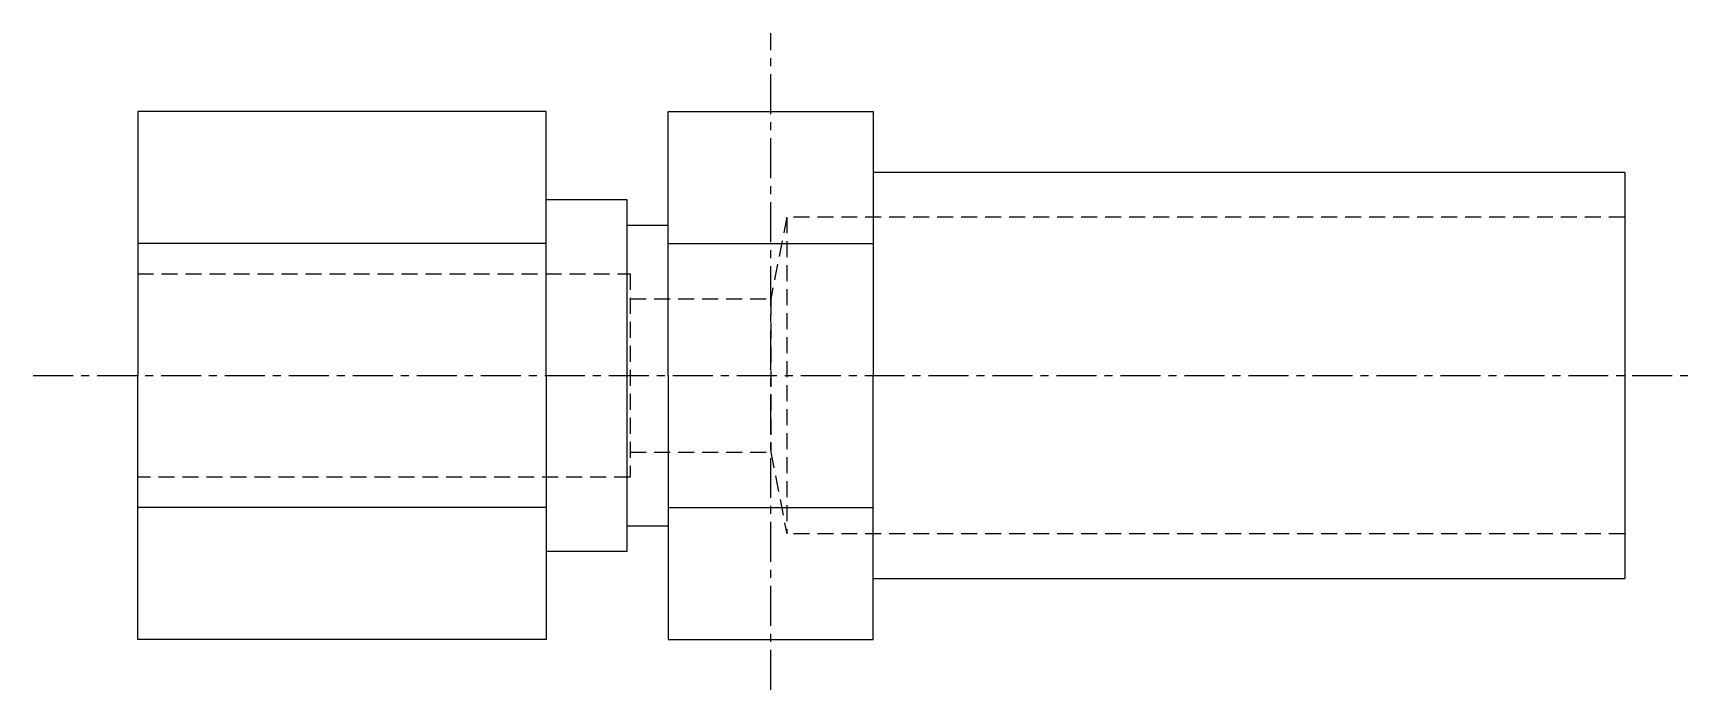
# Model space of a CAD drawing. Extents: x 160.6 to 212.4, y 42.5 to 98.8.
# Drawn here: x 160.6 to 212.4, y 78.3 to 98.8 of the extents above; entities outside this region: 2.
import ezdxf

# ---------------------------------------------------------------- set-up
doc = ezdxf.new("R2010")
doc.units = 0
doc.linetypes.add('CENTER', pattern=[2, 1.25, -0.25, 0.25, -0.25])
doc.linetypes.add('DASHED', pattern=[0.75, 0.5, -0.25])
doc.layers.get('0').update_dxf_attribs({"linetype": 'CONTINUOUS'})
doc.layers.add('CENTER', color=1, linetype='CENTER')

msp = doc.modelspace()

# ---------------------------------------------------------------- linework, layer by layer
at = {"color": 7, "linetype": 'CONTINUOUS'}
for p, q in [((176.662, 96.38), (163.887, 96.38)), ((163.887, 96.38), (163.887, 92.255)), ((176.662, 92.255), (176.662, 96.38)), ((180.477, 96.38), (186.887, 96.38)), ((180.477, 92.83), (180.477, 96.38)), ((186.887, 96.38), (186.887, 94.415)), ((210.387, 94.48), (186.887, 94.48)), ((176.662, 93.63), (179.182, 93.63)), ((179.182, 93.63), (179.182, 92.83)), ((179.182, 92.83), (179.182, 83.43)), ((179.182, 92.83), (180.477, 92.83)), ((180.477, 92.171), (180.477, 92.83)), ((176.662, 92.255), (163.887, 92.255)), ((163.887, 92.255), (163.887, 91.13)), ((176.662, 88.13), (176.662, 92.255)), ((180.477, 92.255), (186.887, 92.255)), ((180.477, 88.13), (180.477, 92.171)), ((163.887, 91.13), (163.887, 88.13)), ((163.887, 85.13), (163.887, 88.13)), ((176.662, 88.13), (176.662, 84.004)), ((180.477, 88.13), (180.477, 84.088)), ((186.887, 84.088), (186.887, 88.13)), ((163.887, 84.004), (163.887, 85.13)), ((176.662, 84.004), (163.887, 84.004)), ((163.887, 79.879), (163.887, 84.004)), ((176.662, 84.004), (176.662, 79.879)), ((180.477, 84.088), (180.477, 83.43)), ((180.477, 84.004), (186.887, 84.004)), ((186.887, 79.879), (186.887, 84.088)), ((179.182, 83.43), (180.477, 83.43)), ((179.182, 83.43), (179.182, 82.63)), ((180.477, 83.43), (180.477, 79.879)), ((179.182, 82.63), (176.662, 82.63)), ((186.887, 81.78), (210.387, 81.78)), ((176.662, 79.879), (163.887, 79.879)), ((180.477, 79.879), (186.887, 79.879))]:
    msp.add_line(p, q, dxfattribs=at)
for p, q in [((186.887, 94.415), (186.887, 93.756)), ((210.387, 94.48), (210.387, 81.78)), ((186.887, 93.756), (186.887, 88.13))]:
    msp.add_line(p, q)
at = {"color": 3, "linetype": 'DASHED'}
for p, q in [((184.182, 93.08), (183.682, 90.53)), ((184.182, 93.08), (184.182, 83.18)), ((210.387, 93.08), (184.182, 93.08)), ((163.887, 91.305), (179.287, 91.305)), ((179.287, 91.305), (179.287, 84.955)), ((179.287, 90.53), (183.682, 90.53)), ((183.682, 90.53), (183.682, 85.73)), ((179.287, 85.73), (183.682, 85.73)), ((183.682, 85.73), (184.182, 83.18)), ((179.287, 84.955), (163.887, 84.955)), ((210.387, 83.18), (184.182, 83.18))]:
    msp.add_line(p, q, dxfattribs=at)
at = {"layer": 'CENTER', "color": 1, "linetype": 'CENTER'}
for p, q in [((183.682, 78.301), (183.682, 98.836)), ((160.617, 88.13), (212.355, 88.13))]:
    msp.add_line(p, q, dxfattribs=at)

# ---------------------------------------------------------------- texts
at = {"color": 7, "linetype": 'CONTINUOUS'}
for s, p in [('SKUSD6.35-12.7', (163.014, 46.669)), ('SKUSD6312', (163.014, 42.503))]:
    msp.add_text(s, height=2.5, dxfattribs=at).set_placement(p)

doc.saveas('drawing.dxf')
